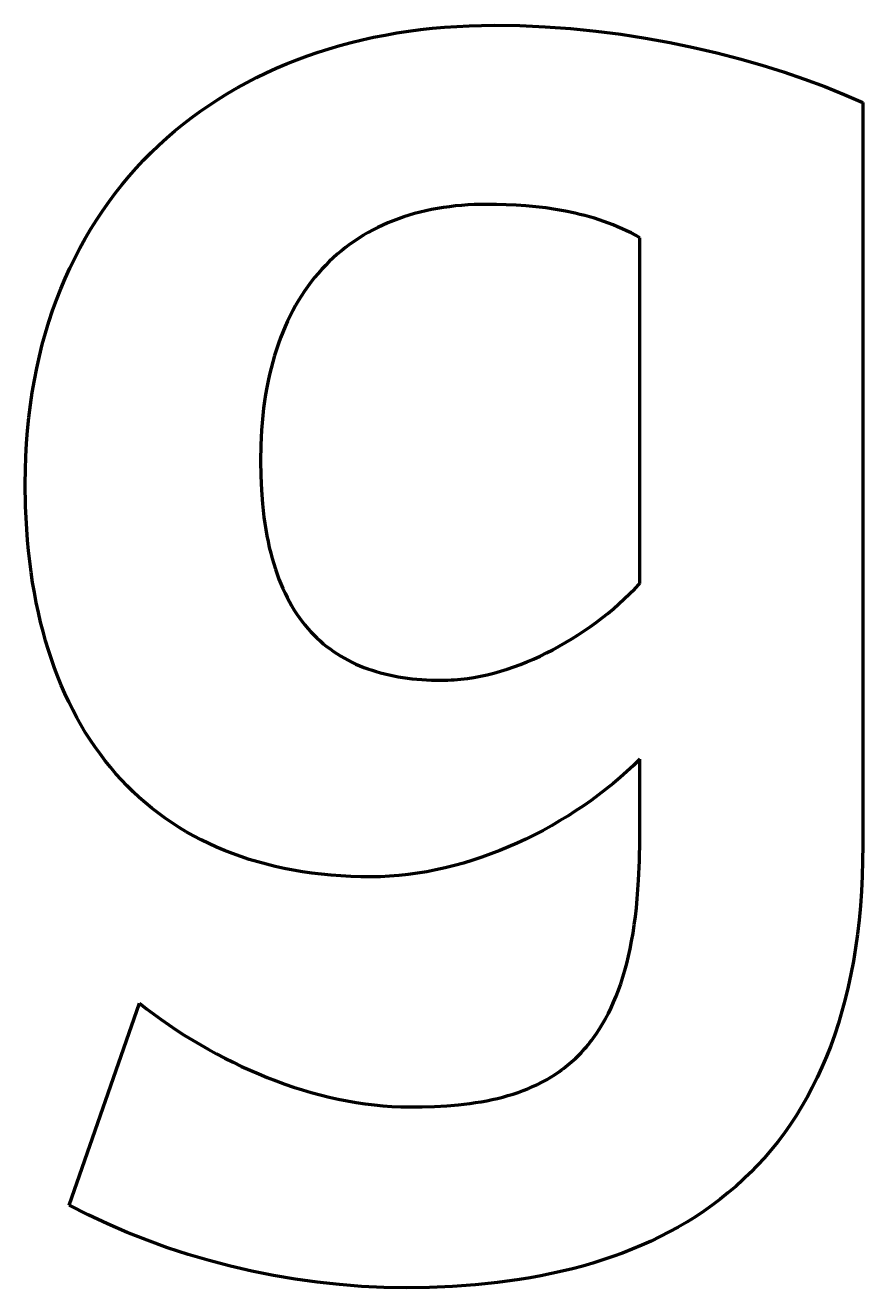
# Model space of a CAD drawing. Header units: millimetres. Extents: x 249 to 421, y 74 to 136.
# Drawn here: x 401.73 to 410.15, y 96.62 to 109.31 of the extents above; entities that cross this region are included whole.
import ezdxf

# ---------------------------------------------------------------- set-up
doc = ezdxf.new("R2010")
doc.units = ezdxf.units.MM
doc.header["$MEASUREMENT"] = 0
doc.layers.add('Incisione', color=5, linetype='Continuous', true_color=0x1710ff)

msp = doc.modelspace()

# ---------------------------------------------------------------- linework, layer by layer
at = {"layer": 'Incisione', "lineweight": 70}
for points in [[(405.23432, 109.18538), (405.34989, 109.20826)], [(405.34989, 109.20826), (405.46674, 109.22877)], [(405.46674, 109.22877), (405.58484, 109.24691)], [(405.58484, 109.24691), (405.70416, 109.26266)], [(405.70416, 109.26266), (405.82466, 109.27601)], [(405.82466, 109.27601), (405.94633, 109.28696)], [(405.94633, 109.28696), (406.06913, 109.29549)], [(406.06913, 109.29549), (406.19302, 109.3016)], [(406.19302, 109.3016), (406.31799, 109.30527)], [(406.31799, 109.30527), (406.44399, 109.3065)], [(406.44399, 109.3065), (406.70168, 109.30262)], [(406.70168, 109.30262), (406.95842, 109.29123)], [(406.95842, 109.29123), (407.21366, 109.27265)], [(407.21366, 109.27265), (407.46686, 109.24723)], [(407.46686, 109.24723), (407.71747, 109.21529)], [(407.71747, 109.21529), (407.96495, 109.17718)], [(404.78545, 109.07037), (404.8956, 109.10262)], [(404.8956, 109.10262), (405.00715, 109.13255)], [(405.00715, 109.13255), (405.12006, 109.16014)], [(405.12006, 109.16014), (405.23432, 109.18538)], [(407.96495, 109.17718), (408.20876, 109.13323)], [(408.20876, 109.13323), (408.44837, 109.08377)], [(408.44837, 109.08377), (408.68322, 109.02915)], [(404.3595, 108.91826), (404.46373, 108.95973)], [(404.46373, 108.95973), (404.56949, 108.99891)], [(404.56949, 108.99891), (404.67674, 109.0358)], [(404.67674, 109.0358), (404.78545, 109.07037)], [(408.68322, 109.02915), (408.91277, 108.96969)], [(408.91277, 108.96969), (409.13648, 108.90574)], [(404.05622, 108.78019), (404.15571, 108.82848)], [(404.15571, 108.82848), (404.25681, 108.8745)], [(404.25681, 108.8745), (404.3595, 108.91826)], [(409.13648, 108.90574), (409.35382, 108.83763)], [(409.35382, 108.83763), (409.56423, 108.76569)], [(403.86221, 108.67688), (403.95838, 108.72966)], [(403.95838, 108.72966), (404.05622, 108.78019)], [(409.56423, 108.76569), (409.76717, 108.69027)], [(403.67502, 108.56464), (403.76775, 108.62187)], [(403.76775, 108.62187), (403.86221, 108.67688)], [(409.76717, 108.69027), (409.96211, 108.6117)], [(409.96211, 108.6117), (410.1485, 108.53032)], [(403.40753, 108.37971), (403.49488, 108.44355)], [(403.49488, 108.44355), (403.58405, 108.50519)], [(403.58405, 108.50519), (403.67502, 108.56464)], [(410.1485, 108.53032), (410.1485, 101.06858)], [(403.32204, 108.31368), (403.40753, 108.37971)], [(403.15675, 108.17512), (403.23844, 108.24548)], [(403.23844, 108.24548), (403.32204, 108.31368)], [(402.99925, 108.02795), (403.07701, 108.10261)], [(403.07701, 108.10261), (403.15675, 108.17512)], [(402.84977, 107.87223), (402.92349, 107.95115)], [(402.92349, 107.95115), (402.99925, 108.02795)], [(402.77811, 107.79119), (402.84977, 107.87223)], [(402.64113, 107.62281), (402.70856, 107.70805)], [(402.70856, 107.70805), (402.77811, 107.79119)], [(402.57586, 107.53548), (402.64113, 107.62281)], [(402.45192, 107.35461), (402.51278, 107.44608)], [(402.51278, 107.44608), (402.57586, 107.53548)], [(405.7022, 107.42932), (405.64605, 107.41457)], [(405.75919, 107.4428), (405.7022, 107.42932)], [(405.81701, 107.455), (405.75919, 107.4428)], [(405.87566, 107.46592), (405.81701, 107.455)], [(405.93512, 107.47556), (405.87566, 107.46592)], [(405.99539, 107.48393), (405.93512, 107.47556)], [(406.05647, 107.49101), (405.99539, 107.48393)], [(406.11833, 107.4968), (406.05647, 107.49101)], [(406.18098, 107.50132), (406.11833, 107.4968)], [(406.2444, 107.50454), (406.18098, 107.50132)], [(406.30859, 107.50648), (406.2444, 107.50454)], [(406.37354, 107.50712), (406.30859, 107.50648)], [(406.47004, 107.50627), (406.37354, 107.50712)], [(406.56755, 107.50359), (406.47004, 107.50627)], [(406.66584, 107.49889), (406.56755, 107.50359)], [(406.76467, 107.49201), (406.66584, 107.49889)], [(406.8638, 107.48275), (406.76467, 107.49201)], [(406.96302, 107.47093), (406.8638, 107.48275)], [(407.06207, 107.45638), (406.96302, 107.47093)], [(407.16074, 107.43891), (407.06207, 107.45638)], [(407.25879, 107.41834), (407.16074, 107.43891)], [(402.39331, 107.26108), (402.45192, 107.35461)], [(405.32735, 107.2994), (405.27734, 107.27578)], [(405.37826, 107.32176), (405.32735, 107.2994)], [(405.43006, 107.34286), (405.37826, 107.32176)], [(405.48276, 107.36269), (405.43006, 107.34286)], [(405.53632, 107.38125), (405.48276, 107.36269)], [(405.59076, 107.39855), (405.53632, 107.38125)], [(405.64605, 107.41457), (405.59076, 107.39855)], [(407.3075, 107.40683), (407.25879, 107.41834)], [(407.35598, 107.39448), (407.3075, 107.40683)], [(407.40418, 107.38127), (407.35598, 107.39448)], [(407.45208, 107.36717), (407.40418, 107.38127)], [(407.49965, 107.35215), (407.45208, 107.36717)], [(407.54687, 107.3362), (407.49965, 107.35215)], [(407.59369, 107.3193), (407.54687, 107.3362)], [(407.6401, 107.30141), (407.59369, 107.3193)], [(407.68606, 107.28252), (407.6401, 107.30141)], [(402.33698, 107.1655), (402.39331, 107.26108)], [(405.1328, 107.19735), (405.08648, 107.16869)], [(405.18005, 107.22475), (405.1328, 107.19735)], [(405.22824, 107.25089), (405.18005, 107.22475)], [(405.27734, 107.27578), (405.22824, 107.25089)], [(407.73154, 107.26261), (407.68606, 107.28252)], [(407.77653, 107.24165), (407.73154, 107.26261)], [(407.82097, 107.21962), (407.77653, 107.24165)], [(407.86486, 107.1965), (407.82097, 107.21962)], [(407.90815, 107.17226), (407.86486, 107.1965)], [(402.23128, 106.96824), (402.28296, 107.06789)], [(402.28296, 107.06789), (402.33698, 107.1655)], [(404.95323, 107.07519), (404.91074, 107.04152)], [(404.99669, 107.10761), (404.95323, 107.07519)], [(405.04111, 107.13878), (404.99669, 107.10761)], [(405.08648, 107.16869), (405.04111, 107.13878)], [(407.90815, 103.69719), (407.90815, 107.17226)], [(402.18196, 106.86658), (402.23128, 106.96824)], [(404.78917, 106.93304), (404.75064, 106.89438)], [(404.8287, 106.97044), (404.78917, 106.93304)], [(404.86922, 107.00661), (404.8287, 106.97044)], [(404.91074, 107.04152), (404.86922, 107.00661)], [(402.13505, 106.76291), (402.18196, 106.86658)], [(404.67664, 106.81336), (404.64117, 106.77099)], [(404.71313, 106.85449), (404.67664, 106.81336)], [(404.75064, 106.89438), (404.71313, 106.85449)], [(402.09057, 106.65724), (402.13505, 106.76291)], [(404.57336, 106.68253), (404.54104, 106.63646)], [(404.60674, 106.72738), (404.57336, 106.68253)], [(404.64117, 106.77099), (404.60674, 106.72738)], [(402.00903, 106.43994), (402.04855, 106.54958)], [(402.04855, 106.54958), (402.09057, 106.65724)], [(404.47958, 106.5406), (404.45047, 106.49084)], [(404.50978, 106.58915), (404.47958, 106.5406)], [(404.54104, 106.63646), (404.50978, 106.58915)], [(401.97202, 106.32833), (402.00903, 106.43994)], [(404.42245, 106.43984), (404.39552, 106.38762)], [(404.45047, 106.49084), (404.42245, 106.43984)], [(401.93757, 106.21475), (401.97202, 106.32833)], [(404.3697, 106.33417), (404.345, 106.2795)], [(404.39552, 106.38762), (404.3697, 106.33417)], [(401.90569, 106.09923), (401.93757, 106.21475)], [(404.29896, 106.1665), (404.27765, 106.10818)], [(404.32141, 106.22361), (404.29896, 106.1665)], [(404.345, 106.2795), (404.32141, 106.22361)], [(401.87643, 105.98176), (401.90569, 106.09923)], [(404.25748, 106.04864), (404.23847, 105.98788)], [(404.27765, 106.10818), (404.25748, 106.04864)], [(401.84982, 105.86237), (401.87643, 105.98176)], [(404.22063, 105.92591), (404.20396, 105.86273)], [(404.23847, 105.98788), (404.22063, 105.92591)], [(401.82588, 105.74105), (401.84982, 105.86237)], [(404.18847, 105.79834), (404.17417, 105.73274)], [(404.20396, 105.86273), (404.18847, 105.79834)], [(401.80464, 105.61782), (401.82588, 105.74105)], [(404.16107, 105.66594), (404.14918, 105.59793)], [(404.17417, 105.73274), (404.16107, 105.66594)], [(401.78613, 105.49269), (401.80464, 105.61782)], [(404.1385, 105.52872), (404.12905, 105.45831)], [(404.14918, 105.59793), (404.1385, 105.52872)], [(401.77039, 105.36566), (401.78613, 105.49269)], [(404.12905, 105.45831), (404.12083, 105.38669)], [(401.75744, 105.23675), (401.77039, 105.36566)], [(404.11385, 105.31388), (404.10813, 105.23987)], [(404.12083, 105.38669), (404.11385, 105.31388)], [(401.74732, 105.10597), (401.75744, 105.23675)], [(404.10365, 105.16467), (404.10045, 105.08828)], [(404.10813, 105.23987), (404.10365, 105.16467)], [(401.74005, 104.97332), (401.74732, 105.10597)], [(404.10045, 105.08828), (404.09788, 104.93191)], [(401.73567, 104.83882), (401.74005, 104.97332)], [(404.09788, 104.93191), (404.10004, 104.78125)], [(401.7342, 104.70247), (401.73567, 104.83882)], [(404.10004, 104.78125), (404.10646, 104.63679)], [(401.73791, 104.47075), (401.7342, 104.70247)], [(404.10646, 104.63679), (404.11708, 104.49845)], [(401.749, 104.2453), (401.73791, 104.47075)], [(404.11708, 104.49845), (404.12394, 104.43155)], [(404.12394, 104.43155), (404.13181, 104.36614)], [(404.13181, 104.36614), (404.1407, 104.30221)], [(404.1407, 104.30221), (404.15059, 104.23975)], [(401.75729, 104.13495), (401.749, 104.2453)], [(401.76741, 104.02619), (401.75729, 104.13495)], [(404.15059, 104.23975), (404.16148, 104.17876)], [(404.16148, 104.17876), (404.17334, 104.1192)], [(401.77934, 103.91904), (401.76741, 104.02619)], [(404.17334, 104.1192), (404.18618, 104.06109)], [(404.18618, 104.06109), (404.19999, 104.0044)], [(404.19999, 104.0044), (404.21475, 103.94912)], [(401.79308, 103.8135), (401.77934, 103.91904)], [(404.21475, 103.94912), (404.23045, 103.89524)], [(404.23045, 103.89524), (404.24709, 103.84275)], [(401.80861, 103.70959), (401.79308, 103.8135)], [(404.24709, 103.84275), (404.26466, 103.79164)], [(404.26466, 103.79164), (404.28315, 103.74189)], [(401.82594, 103.6073), (401.80861, 103.70959)], [(404.28315, 103.74189), (404.30255, 103.6935)], [(404.30255, 103.6935), (404.32285, 103.64645)], [(404.32285, 103.64645), (404.34403, 103.60072)], [(407.80612, 103.59324), (407.85783, 103.64473)], [(407.85783, 103.64473), (407.90815, 103.69719)], [(401.84505, 103.50666), (401.82594, 103.6073)], [(401.86594, 103.40766), (401.84505, 103.50666)], [(404.34403, 103.60072), (404.3661, 103.55632)], [(404.3661, 103.55632), (404.38904, 103.51323)], [(404.38904, 103.51323), (404.41284, 103.47142)], [(407.69879, 103.49337), (407.75309, 103.54277)], [(407.75309, 103.54277), (407.80612, 103.59324)], [(401.88859, 103.31032), (401.86594, 103.40766)], [(404.41284, 103.47142), (404.4375, 103.43091)], [(404.4375, 103.43091), (404.463, 103.39166)], [(404.463, 103.39166), (404.48933, 103.35368)], [(407.52894, 103.35202), (407.58666, 103.39795)], [(407.58666, 103.39795), (407.64329, 103.44508)], [(407.64329, 103.44508), (407.69879, 103.49337)], [(401.91301, 103.21464), (401.88859, 103.31032)], [(404.48933, 103.35368), (404.51649, 103.31694)], [(404.51649, 103.31694), (404.54446, 103.28144)], [(404.54446, 103.28144), (404.57324, 103.24716)], [(404.57324, 103.24716), (404.60282, 103.2141)], [(407.34992, 103.2219), (407.41051, 103.26395)], [(407.41051, 103.26395), (407.4702, 103.30734)], [(407.4702, 103.30734), (407.52894, 103.35202)], [(401.93918, 103.12065), (401.91301, 103.21464)], [(401.96709, 103.02833), (401.93918, 103.12065)], [(404.60282, 103.2141), (404.63319, 103.18224)], [(404.63319, 103.18224), (404.66433, 103.15157)], [(404.66433, 103.15157), (404.69625, 103.12208)], [(404.69625, 103.12208), (404.72893, 103.09375)], [(407.16341, 103.10422), (407.22631, 103.14199)], [(407.22631, 103.14199), (407.2885, 103.18123)], [(407.2885, 103.18123), (407.34992, 103.2219)], [(401.99675, 102.93771), (401.96709, 103.02833)], [(404.72893, 103.09375), (404.76235, 103.06658)], [(404.76235, 103.06658), (404.79652, 103.04055)], [(404.79652, 103.04055), (404.83142, 103.01566)], [(404.83142, 103.01566), (404.86704, 102.99188)], [(404.86704, 102.99188), (404.90338, 102.96921)], [(406.90591, 102.96878), (406.97104, 103.0002)], [(406.97104, 103.0002), (407.03571, 103.03328)], [(407.03571, 103.03328), (407.09985, 103.06797)], [(407.09985, 103.06797), (407.16341, 103.10422)], [(402.02813, 102.84879), (401.99675, 102.93771)], [(404.90338, 102.96921), (404.94042, 102.94764)], [(404.94042, 102.94764), (404.97816, 102.92715)], [(404.97816, 102.92715), (405.01659, 102.90773)], [(405.01659, 102.90773), (405.05569, 102.88938)], [(405.05569, 102.88938), (405.09545, 102.87208)], [(405.09545, 102.87208), (405.13588, 102.85581)], [(406.57542, 102.83807), (406.64196, 102.86054)], [(406.64196, 102.86054), (406.70834, 102.88489)], [(406.70834, 102.88489), (406.7745, 102.91108)], [(406.7745, 102.91108), (406.84038, 102.93906)], [(406.84038, 102.93906), (406.90591, 102.96878)], [(402.06123, 102.76158), (402.02813, 102.84879)], [(402.09605, 102.67609), (402.06123, 102.76158)], [(405.13588, 102.85581), (405.17695, 102.84057)], [(405.17695, 102.84057), (405.21867, 102.82634)], [(405.21867, 102.82634), (405.26101, 102.81312)], [(405.26101, 102.81312), (405.30398, 102.80088)], [(405.30398, 102.80088), (405.34756, 102.78963)], [(405.34756, 102.78963), (405.39174, 102.77934)], [(405.39174, 102.77934), (405.43651, 102.77001)], [(405.43651, 102.77001), (405.48187, 102.76163)], [(405.48187, 102.76163), (405.5278, 102.75417)], [(405.5278, 102.75417), (405.5743, 102.74764)], [(405.5743, 102.74764), (405.62135, 102.74202)], [(405.62135, 102.74202), (405.66895, 102.73729)], [(405.66895, 102.73729), (405.71708, 102.73345)], [(405.71708, 102.73345), (405.76575, 102.73048)], [(406.04477, 102.7314), (406.11037, 102.7372)], [(406.11037, 102.7372), (406.1763, 102.74525)], [(406.1763, 102.74525), (406.2425, 102.75549)], [(406.2425, 102.75549), (406.30891, 102.76788)], [(406.30891, 102.76788), (406.37546, 102.78238)], [(406.37546, 102.78238), (406.44211, 102.79894)], [(406.44211, 102.79894), (406.50878, 102.81752)], [(406.50878, 102.81752), (406.57542, 102.83807)], [(402.13258, 102.59232), (402.09605, 102.67609)], [(405.76575, 102.73048), (405.81493, 102.72838)], [(405.81493, 102.72838), (405.91482, 102.72671)], [(405.91482, 102.72671), (405.94713, 102.727)], [(405.94713, 102.727), (405.97957, 102.72789)], [(405.97957, 102.72789), (406.01212, 102.72936)], [(406.01212, 102.72936), (406.04477, 102.7314)], [(402.17081, 102.5103), (402.13258, 102.59232)], [(402.21072, 102.43002), (402.17081, 102.5103)], [(402.25233, 102.35149), (402.21072, 102.43002)], [(402.2956, 102.27473), (402.25233, 102.35149)], [(402.34055, 102.19974), (402.2956, 102.27473)], [(402.38716, 102.12654), (402.34055, 102.19974)], [(402.43542, 102.05512), (402.38716, 102.12654)], [(402.48533, 101.9855), (402.43542, 102.05512)], [(402.53687, 101.91769), (402.48533, 101.9855)], [(402.59005, 101.8517), (402.53687, 101.91769)], [(402.64484, 101.78753), (402.59005, 101.8517)], [(407.84425, 101.87061), (407.77824, 101.80926)], [(407.90815, 101.93296), (407.84425, 101.87061)], [(407.90815, 101.12164), (407.90815, 101.93296)], [(402.70126, 101.7252), (402.64484, 101.78753)], [(402.75928, 101.66471), (402.70126, 101.7252)], [(407.71023, 101.74897), (407.64027, 101.6898)], [(407.77824, 101.80926), (407.71023, 101.74897)], [(402.8189, 101.60607), (402.75928, 101.66471)], [(402.88011, 101.5493), (402.8189, 101.60607)], [(407.56845, 101.63182), (407.49485, 101.57508)], [(407.64027, 101.6898), (407.56845, 101.63182)], [(402.94291, 101.49439), (402.88011, 101.5493)], [(403.00728, 101.44137), (402.94291, 101.49439)], [(407.34261, 101.46564), (407.26413, 101.41305)], [(407.41955, 101.51967), (407.34261, 101.46564)], [(407.49485, 101.57508), (407.41955, 101.51967)], [(403.07322, 101.39023), (403.00728, 101.44137)], [(403.14072, 101.34099), (403.07322, 101.39023)], [(403.20978, 101.29365), (403.14072, 101.34099)], [(407.18417, 101.36197), (407.10282, 101.31247)], [(407.26413, 101.41305), (407.18417, 101.36197)], [(403.28038, 101.24823), (403.20978, 101.29365)], [(403.35253, 101.20473), (403.28038, 101.24823)], [(406.93623, 101.21845), (406.85116, 101.17406)], [(407.02014, 101.26461), (406.93623, 101.21845)], [(407.10282, 101.31247), (407.02014, 101.26461)], [(403.4262, 101.16317), (403.35253, 101.20473)], [(403.50139, 101.12354), (403.4262, 101.16317)], [(403.5781, 101.08587), (403.50139, 101.12354)], [(403.65632, 101.05015), (403.5781, 101.08587)], [(406.67782, 101.09085), (406.58972, 101.05215)], [(406.76499, 101.1315), (406.67782, 101.09085)], [(406.85116, 101.17406), (406.76499, 101.1315)], [(407.90538, 100.91374), (407.90815, 101.12164)], [(403.73604, 101.01641), (403.65632, 101.05015)], [(403.81725, 100.98463), (403.73604, 101.01641)], [(403.89994, 100.95485), (403.81725, 100.98463)], [(406.41104, 100.98091), (406.32061, 100.9485)], [(406.50077, 101.01549), (406.41104, 100.98091)], [(406.58972, 101.05215), (406.50077, 101.01549)], [(410.1485, 101.06858), (410.14698, 100.91152)], [(403.98412, 100.92706), (403.89994, 100.95485)], [(404.06976, 100.90127), (403.98412, 100.92706)], [(404.15686, 100.87749), (404.06976, 100.90127)], [(404.24542, 100.85574), (404.15686, 100.87749)], [(404.33542, 100.83601), (404.24542, 100.85574)], [(404.42686, 100.81833), (404.33542, 100.83601)], [(405.95348, 100.8417), (405.86072, 100.82104)], [(406.04592, 100.86484), (405.95348, 100.8417)], [(406.13798, 100.89039), (406.04592, 100.86484)], [(406.22957, 100.9183), (406.13798, 100.89039)], [(406.32061, 100.9485), (406.22957, 100.9183)], [(407.89712, 100.71654), (407.90538, 100.91374)], [(410.14698, 100.91152), (410.14245, 100.75785)], [(404.51973, 100.80269), (404.42686, 100.81833)], [(404.61403, 100.7891), (404.51973, 100.80269)], [(404.70974, 100.77759), (404.61403, 100.7891)], [(404.80686, 100.76814), (404.70974, 100.77759)], [(404.90538, 100.76078), (404.80686, 100.76814)], [(405.00529, 100.75551), (404.90538, 100.76078)], [(405.10659, 100.75235), (405.00529, 100.75551)], [(405.20927, 100.75129), (405.10659, 100.75235)], [(405.30202, 100.75278), (405.20927, 100.75129)], [(405.39501, 100.7572), (405.30202, 100.75278)], [(405.48815, 100.76449), (405.39501, 100.7572)], [(405.58137, 100.77458), (405.48815, 100.76449)], [(405.67459, 100.78741), (405.58137, 100.77458)], [(405.76774, 100.80292), (405.67459, 100.78741)], [(405.86072, 100.82104), (405.76774, 100.80292)], [(407.88349, 100.52975), (407.89712, 100.71654)], [(410.14245, 100.75785), (410.13495, 100.60752)], [(410.13495, 100.60752), (410.12451, 100.46052)], [(407.87468, 100.44018), (407.88349, 100.52975)], [(410.12451, 100.46052), (410.11118, 100.31682)], [(407.85316, 100.26852), (407.86457, 100.35311)], [(407.86457, 100.35311), (407.87468, 100.44018)], [(407.84047, 100.18636), (407.85316, 100.26852)], [(410.11118, 100.31682), (410.09498, 100.17637)], [(407.81129, 100.02922), (407.82651, 100.1066)], [(407.82651, 100.1066), (407.84047, 100.18636)], [(410.09498, 100.17637), (410.07597, 100.03917)], [(407.77713, 99.88142), (407.79483, 99.95417)], [(407.79483, 99.95417), (407.81129, 100.02922)], [(410.07597, 100.03917), (410.05417, 99.90517)], [(407.75822, 99.81095), (407.77713, 99.88142)], [(410.05417, 99.90517), (410.02962, 99.77436)], [(407.71677, 99.67667), (407.73809, 99.74271)], [(407.73809, 99.74271), (407.75822, 99.81095)], [(410.02962, 99.77436), (410.00237, 99.64669)], [(407.6706, 99.55108), (407.69427, 99.61281)], [(407.69427, 99.61281), (407.71677, 99.67667)], [(410.00237, 99.64669), (409.97245, 99.52214)], [(402.17517, 97.45261), (402.88073, 99.48108)], [(402.88073, 99.48108), (402.95256, 99.42533)], [(407.6198, 99.43389), (407.64577, 99.49145)], [(407.64577, 99.49145), (407.6706, 99.55108)], [(409.97245, 99.52214), (409.93989, 99.40068)], [(402.95256, 99.42533), (403.02578, 99.37055)], [(403.02578, 99.37055), (403.10035, 99.31681)], [(403.10035, 99.31681), (403.17619, 99.26416)], [(407.53513, 99.27328), (407.56446, 99.32484)], [(407.56446, 99.32484), (407.59269, 99.37836)], [(407.59269, 99.37836), (407.6198, 99.43389)], [(409.93989, 99.40068), (409.90475, 99.28229)], [(403.17619, 99.26416), (403.25326, 99.21264)], [(403.25326, 99.21264), (403.3315, 99.16231)], [(407.47319, 99.17594), (407.5047, 99.22366)], [(407.5047, 99.22366), (407.53513, 99.27328)], [(409.90475, 99.28229), (409.86704, 99.16692)], [(403.3315, 99.16231), (403.41086, 99.11322)], [(403.41086, 99.11322), (403.49128, 99.06543)], [(403.49128, 99.06543), (403.57271, 99.01897)], [(407.37229, 99.04385), (407.38976, 99.06474)], [(407.38976, 99.06474), (407.40697, 99.08607)], [(407.40697, 99.08607), (407.42392, 99.10785)], [(407.42392, 99.10785), (407.44061, 99.13009)], [(407.44061, 99.13009), (407.47319, 99.17594)], [(409.86704, 99.16692), (409.82682, 99.05457)], [(403.57271, 99.01897), (403.65509, 98.97392)], [(403.65509, 98.97392), (403.73837, 98.93031)], [(403.73837, 98.93031), (403.82249, 98.8882)], [(407.26209, 98.92767), (407.28109, 98.94597)], [(407.28109, 98.94597), (407.29983, 98.96469)], [(407.29983, 98.96469), (407.31833, 98.98383)], [(407.31833, 98.98383), (407.33657, 99.0034)], [(407.33657, 99.0034), (407.35456, 99.02341)], [(407.35456, 99.02341), (407.37229, 99.04385)], [(409.78412, 98.94518), (409.73898, 98.83874)], [(409.82682, 99.05457), (409.78412, 98.94518)], [(403.82249, 98.8882), (403.9074, 98.84764)], [(403.9074, 98.84764), (403.99304, 98.80868)], [(403.99304, 98.80868), (404.07936, 98.77138)], [(407.1013, 98.79594), (407.12224, 98.81102)], [(407.12224, 98.81102), (407.14294, 98.82649)], [(407.14294, 98.82649), (407.16341, 98.84235)], [(407.16341, 98.84235), (407.18363, 98.8586)], [(407.18363, 98.8586), (407.20361, 98.87526)], [(407.20361, 98.87526), (407.22335, 98.89232)], [(407.22335, 98.89232), (407.24285, 98.90979)], [(407.24285, 98.90979), (407.26209, 98.92767)], [(409.73898, 98.83874), (409.69143, 98.73522)], [(404.07936, 98.77138), (404.16631, 98.73578)], [(404.16631, 98.73578), (404.25382, 98.70194)], [(404.25382, 98.70194), (404.34184, 98.66991)], [(406.87914, 98.6655), (406.92538, 98.68872)], [(406.92538, 98.68872), (406.97074, 98.71335)], [(406.97074, 98.71335), (407.01518, 98.7394)], [(407.01518, 98.7394), (407.0587, 98.76692)], [(407.0587, 98.76692), (407.1013, 98.79594)], [(409.69143, 98.73522), (409.64152, 98.63459)], [(404.34184, 98.66991), (404.43033, 98.63973)], [(404.43033, 98.63973), (404.51921, 98.61148)], [(404.51921, 98.61148), (404.60845, 98.58518)], [(404.60845, 98.58518), (404.69798, 98.5609)], [(404.69798, 98.5609), (404.78774, 98.53869)], [(406.53142, 98.53929), (406.58358, 98.55366)], [(406.58358, 98.55366), (406.63493, 98.56919)], [(406.63493, 98.56919), (406.68546, 98.58592)], [(406.68546, 98.58592), (406.73516, 98.60389)], [(406.73516, 98.60389), (406.78401, 98.62312)], [(406.78401, 98.62312), (406.83201, 98.64364)], [(406.83201, 98.64364), (406.87914, 98.6655)], [(409.64152, 98.63459), (409.58928, 98.53681)], [(404.78774, 98.53869), (404.8777, 98.51859)], [(404.8777, 98.51859), (404.96778, 98.50067)], [(404.96778, 98.50067), (405.05793, 98.48497)], [(405.05793, 98.48497), (405.14811, 98.47154)], [(405.14811, 98.47154), (405.23825, 98.46044)], [(405.23825, 98.46044), (405.3283, 98.45171)], [(405.3283, 98.45171), (405.4182, 98.44542)], [(405.4182, 98.44542), (405.50791, 98.4416)], [(405.50791, 98.4416), (405.59736, 98.44032)], [(405.59736, 98.44032), (405.72348, 98.44155)], [(405.72348, 98.44155), (405.84714, 98.44543)], [(405.84714, 98.44543), (405.96821, 98.45223)], [(405.96821, 98.45223), (406.08661, 98.4622)], [(406.08661, 98.4622), (406.20223, 98.47563)], [(406.20223, 98.47563), (406.25897, 98.48372)], [(406.25897, 98.48372), (406.31497, 98.49277)], [(406.31497, 98.49277), (406.37023, 98.50282)], [(406.37023, 98.50282), (406.42473, 98.5139)], [(406.42473, 98.5139), (406.47847, 98.52604)], [(406.47847, 98.52604), (406.53142, 98.53929)], [(409.53475, 98.44187), (409.47797, 98.34972)], [(409.58928, 98.53681), (409.53475, 98.44187)], [(409.47797, 98.34972), (409.41897, 98.26035)], [(409.3578, 98.17372), (409.29448, 98.0898)], [(409.41897, 98.26035), (409.3578, 98.17372)], [(409.29448, 98.0898), (409.22907, 98.00857)], [(409.1616, 97.92999), (409.0921, 97.85404)], [(409.22907, 98.00857), (409.1616, 97.92999)], [(409.0921, 97.85404), (409.02061, 97.78068)], [(408.94718, 97.70989), (408.87184, 97.64164)], [(409.02061, 97.78068), (408.94718, 97.70989)], [(408.79462, 97.5759), (408.71557, 97.51264)], [(408.87184, 97.64164), (408.79462, 97.5759)], [(402.36572, 97.35609), (402.17517, 97.45261)], [(408.63472, 97.45184), (408.55211, 97.39345)], [(408.71557, 97.51264), (408.63472, 97.45184)], [(402.56017, 97.26505), (402.36572, 97.35609)], [(408.38178, 97.28383), (408.29412, 97.23254)], [(408.46779, 97.33746), (408.38178, 97.28383)], [(408.55211, 97.39345), (408.46779, 97.33746)], [(402.75829, 97.17958), (402.56017, 97.26505)], [(402.95985, 97.0998), (402.75829, 97.17958)], [(408.20486, 97.18355), (408.11403, 97.13684)], [(408.29412, 97.23254), (408.20486, 97.18355)], [(403.16462, 97.0258), (402.95985, 97.0998)], [(407.92781, 97.05014), (407.8325, 97.01009)], [(408.02166, 97.09238), (407.92781, 97.05014)], [(408.11403, 97.13684), (408.02166, 97.09238)], [(403.37235, 96.95769), (403.16462, 97.0258)], [(403.58283, 96.89558), (403.37235, 96.95769)], [(407.53821, 96.90278), (407.43746, 96.8712)], [(407.63766, 96.93644), (407.53821, 96.90278)], [(407.73577, 96.9722), (407.63766, 96.93644)], [(407.8325, 97.01009), (407.73577, 96.9722)], [(403.79581, 96.83956), (403.58283, 96.89558)], [(404.01107, 96.78974), (403.79581, 96.83956)], [(404.22836, 96.74622), (404.01107, 96.78974)], [(407.12777, 96.7886), (407.02218, 96.76502)], [(407.2322, 96.81414), (407.12777, 96.7886)], [(407.33544, 96.84166), (407.2322, 96.81414)], [(407.43746, 96.8712), (407.33544, 96.84166)], [(404.44747, 96.70912), (404.22836, 96.74622)], [(404.66816, 96.67853), (404.44747, 96.70912)], [(404.8902, 96.65456), (404.66816, 96.67853)], [(405.11334, 96.6373), (404.8902, 96.65456)], [(406.25402, 96.65233), (406.02635, 96.63609)], [(406.47831, 96.67547), (406.25402, 96.65233)], [(406.69889, 96.70574), (406.47831, 96.67547)], [(406.80771, 96.72362), (406.69889, 96.70574)], [(406.91548, 96.74337), (406.80771, 96.72362)], [(407.02218, 96.76502), (406.91548, 96.74337)], [(405.33737, 96.62688), (405.11334, 96.6373)], [(405.56204, 96.62338), (405.33737, 96.62688)], [(405.79559, 96.62652), (405.56204, 96.62338)], [(406.02635, 96.63609), (405.79559, 96.62652)]]:
    msp.add_lwpolyline(points, dxfattribs=at)

doc.saveas('drawing.dxf')
